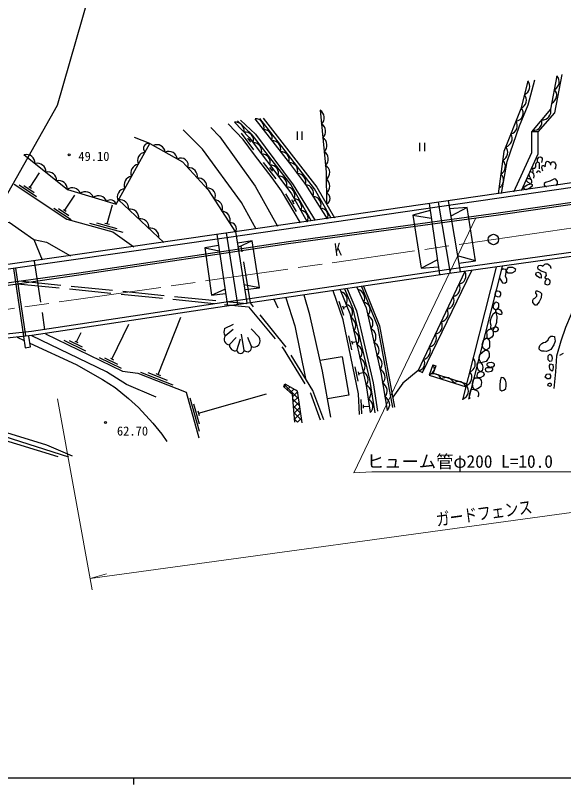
# Model space of a CAD drawing. Units: millimetres at full size, sheet at 1:1000; details may follow other scales. Extents: x 40000 to 680000, y 20000 to 380000.
# Drawn here: x 250966 to 330106, y 204000 to 314937 of the extents above; entities that cross this region are included whole.
import ezdxf
from ezdxf.enums import TextEntityAlignment as Align

# ---------------------------------------------------------------- set-up
doc = ezdxf.new("R2010")
doc.units = ezdxf.units.MM
doc.header["$LTSCALE"] = 1000
doc.linetypes.add('CHAIN', pattern=[18.5, 12, -1.5, 3.5, -1.5])
doc.linetypes.add('DASHED', pattern=[7.5, 6, -1.5])
for name, color, linetype, lineweight in [('M-BGD', 7, 'Continuous', 25), ('M-BMK', 2, 'CHAIN', 13), ('M-BMK-SRVR', 3, 'Continuous', 25), ('M-STR-HTXT', 7, 'Continuous', 13), ('M-STR-STR1', 1, 'Continuous', 25), ('M-STR-STRC', 7, 'Continuous', 25), ('M-TTL-BAND', 7, 'Continuous', 25)]:
    doc.layers.add(name, color=color, linetype=linetype, lineweight=lineweight)
doc.styles.add('ＭＳ ゴシック', font='')
doc.styles.get('ＭＳ ゴシック').set_extended_font_data('MS Gothic')

msp = doc.modelspace()

# ---------------------------------------------------------------- linework, layer by layer
at = {"layer": 'M-BGD'}
for p, q in [((283552, 297958), (285333, 295544)), ((291622, 298169), (291622, 296995)), ((292322, 298169), (292322, 296995)), ((326427, 298147), (325497, 298147)), ((270384, 296462), (268167, 297306)), ((284476, 297211), (284892, 296647)), ((284684, 296929), (284899, 297088)), ((309319, 296538), (309319, 295365)), ((310019, 296538), (310019, 295365)), ((286722, 293727), (288560, 291356)), ((287664, 293002), (288093, 292448)), ((287878, 292725), (288073, 292876)), ((253099, 290154), (254465, 292211)), ((251518, 290484), (254017, 288824)), ((252184, 290402), (253683, 289406)), ((252924, 290270), (253274, 290038)), ((258109, 286827), (259543, 288986)), ((289968, 289205), (291511, 286632)), ((264225, 284898), (264966, 287612)), ((265856, 288339), (272400, 282191)), ((290817, 288373), (291177, 287773)), ((290997, 288073), (291338, 288278)), ((256527, 287157), (259026, 285497)), ((257193, 287075), (258693, 286079)), ((257934, 286943), (258284, 286711)), ((261655, 284978), (266478, 283661)), ((262699, 285004), (265593, 284214)), ((263887, 284991), (264562, 284806)), ((315572, 259510), (320418, 278627)), ((321226, 278739), (316364, 259592)), ((315866, 277995), (309124, 263716)), ((309719, 263435), (316867, 278134)), ((288891, 272701), (288339, 273966)), ((297661, 273713), (298344, 271727)), ((298207, 273049), (298366, 272586)), ((298286, 272817), (298807, 272996)), ((271585, 263146), (274846, 271433)), ((264910, 265378), (267345, 270404)), ((281161, 269769), (282454, 270388)), ((281236, 268739), (282404, 269703)), ((286142, 268535), (285007, 269718)), ((251213, 268507), (252242, 268050)), ((259786, 267862), (260440, 269212)), ((281858, 267454), (282825, 268497)), ((284006, 266626), (283629, 268970)), ((299048, 268741), (299477, 266685)), ((257949, 268086), (261099, 266559)), ((258710, 268050), (260600, 267134)), ((259565, 267969), (260006, 267755)), ((282940, 266585), (283455, 268297)), ((285043, 267179), (284512, 268460)), ((299506, 268014), (299606, 267534)), ((299556, 267774), (300162, 267900)), ((263073, 265602), (266223, 264075)), ((263834, 265567), (265724, 264651)), ((264689, 265485), (265130, 265272)), ((298146, 265706), (294963, 265155)), ((329558, 265924), (330083, 266227)), ((299982, 264262), (300411, 262207)), ((311228, 264552), (311651, 264398)), ((269039, 263503), (273692, 261673)), ((270080, 263416), (272871, 262318)), ((271260, 263274), (271911, 263018)), ((300440, 263536), (300540, 263056)), ((300490, 263296), (301179, 263439)), ((309124, 263716), (309719, 263435)), ((289742, 261380), (290055, 261693)), ((291817, 259649), (289828, 261638)), ((290207, 260962), (290617, 261371)), ((290673, 260544), (291178, 261049)), ((291674, 260676), (291467, 260883)), ((276136, 259805), (277496, 254993)), ((277393, 257562), (287238, 260346)), ((291010, 259997), (291676, 260662)), ((291080, 259183), (291784, 259887)), ((276696, 258924), (277513, 256037)), ((291961, 258621), (291050, 259532)), ((292105, 257593), (291132, 258566)), ((291149, 258368), (291893, 259112)), ((300828, 259551), (300931, 257453)), ((301167, 258761), (301191, 258272)), ((301179, 258516), (302059, 258559)), ((277298, 257899), (277489, 257225)), ((292249, 256565), (291214, 257600)), ((291218, 257553), (292001, 258336)), ((291287, 256738), (292110, 257561)), ((291680, 256250), (291296, 256635)), ((291683, 256250), (292218, 256786))]:
    msp.add_line(p, q, dxfattribs=at)
at = {"layer": 'M-BGD', "linetype": 'DASHED'}
for p, q in [((253701, 279508), (255184, 269602)), ((251564, 276635), (284373, 273382))]:
    msp.add_line(p, q, dxfattribs=at)
at = {"layer": 'M-BGD'}
for points in [[(325497, 298147), (328236, 301410), (329149, 306211)], [(326427, 298147), (328814, 300874), (329894, 306408)], [(324925, 305437), (323943, 301452), (321494, 295312), (320675, 289180)], [(321152, 289249), (321958, 293851), (323759, 298989), (324975, 302038), (325949, 305642)], [(294959, 301259), (295835, 292349), (295879, 287749)], [(293726, 285270), (290740, 290569), (285131, 297708), (283013, 299735)], [(283466, 299815), (285623, 297819), (291046, 290495), (294237, 285344)], [(285549, 300030), (290556, 293601), (292836, 290558), (295994, 285599)], [(296569, 285683), (294152, 289945), (289438, 296018), (286262, 300080)], [(286724, 300132), (294487, 290139), (297043, 285751)], [(121507, 259548), (134752, 261012), (162350, 269583), (172476, 272574), (177479, 273776), (183331, 274754), (195409, 275654), (204496, 275913), (208476, 275869), (217909, 275107), (230901, 273780), (260104, 277815), (290369, 282314), (320648, 286477), (351719, 290949), (390771, 296671), (407869, 299067)], [(134847, 260199), (162514, 269214), (172572, 272072), (177539, 273247), (183384, 274250), (195466, 275111), (204491, 275477), (208406, 275389), (217986, 274556), (231489, 273348), (260147, 277518), (290412, 282017), (320690, 286180), (351762, 290652), (390814, 296374), (407835, 298759)], [(279170, 298778), (280494, 297445), (285571, 290292), (288798, 284556)], [(292118, 285037), (289372, 289617), (288055, 291518), (285480, 294840), (283851, 297048), (281686, 299279)], [(282588, 299521), (284724, 297320), (289869, 290492), (290821, 289185), (293104, 285180)], [(285712, 284108), (283609, 287963), (277962, 295651), (275173, 298413)], [(322923, 289506), (325497, 295173), (325497, 298147)], [(324016, 289665), (326427, 294972), (326427, 298147)], [(252195, 294882), (258478, 289817), (265496, 287693), (270384, 296462), (275079, 293815), (278784, 289785), (282741, 283678)], [(326324, 293804), (326324, 294208), (326539, 294485), (326750, 294550), (327018, 294410), (327018, 294151), (326930, 293735)], [(325647, 292222), (325705, 292547), (325645, 292800), (325597, 292926), (325929, 292926), (326113, 293080), (326113, 293501), (326184, 293707), (326324, 293804), (326513, 293725), (326596, 293615), (326596, 292830)], [(327083, 292491), (326967, 292941), (327000, 293230), (327103, 293311), (327218, 293311), (327391, 293211), (327425, 293105), (327518, 293656), (327608, 293826), (327723, 293896), (327919, 293854), (328132, 293700), (328199, 293499), (328199, 293317)], [(328199, 293499), (328399, 293832), (328565, 293832), (328768, 293801), (328830, 293710), (328979, 293363), (328928, 292964), (328791, 292764)], [(325416, 291277), (325173, 291764), (325152, 292006), (325156, 292174), (325266, 292417), (325550, 292347), (325745, 292097), (325797, 291812), (325745, 291471)], [(326243, 292220), (326326, 292453), (326415, 292541), (326543, 292541), (326673, 292433), (326720, 292256)], [(329027, 290393), (329230, 290646), (329230, 290975), (328998, 291304), (328787, 291346), (328487, 291228), (328133, 291034), (327467, 290842), (327296, 290696), (327296, 290469), (327620, 290188)], [(250788, 290609), (258391, 285559), (265034, 283744), (268088, 281573)], [(229667, 280516), (240038, 284179), (250091, 285130), (253614, 282601), (254845, 279672)], [(253614, 282601), (255483, 282215), (258912, 280256)], [(328754, 261130), (328998, 263512), (329147, 265830), (329750, 268010), (330430, 269979), (331226, 271884), (331805, 273565), (332173, 275193), (332567, 276952), (333070, 278605), (334054, 280519)], [(327650, 276885), (327457, 277061), (327457, 277205), (327632, 277436), (327574, 277652), (327574, 277793), (326855, 278052), (326428, 278313), (326374, 278525), (326432, 278754), (326547, 278877), (326765, 278920), (326964, 278871), (327109, 278767), (327383, 279035), (327522, 279083), (327766, 279083), (327855, 279042), (328147, 278800), (328276, 278491), (328276, 278414)], [(320822, 277149), (321301, 276376), (321610, 276328), (321885, 276577), (321885, 276897), (321720, 277328), (321828, 277870), (321828, 278117), (321741, 278277), (321480, 278351), (321272, 278314), (321091, 278209)], [(300635, 257355), (300488, 260371), (298259, 271052), (296828, 275214)], [(297826, 275361), (299237, 271957), (301612, 261539), (302197, 257646)], [(302886, 257624), (302126, 262427), (299727, 272619), (298535, 275465)], [(298882, 275516), (300199, 272344), (302603, 261932), (303216, 257881)], [(300268, 275720), (301599, 272751), (303750, 263216), (304656, 257965)], [(300933, 275818), (303253, 270100), (305408, 258368)], [(301239, 275862), (303542, 270184), (305703, 258423)], [(289992, 274209), (291299, 270181), (292854, 262558)], [(296493, 256992), (295307, 263640), (293461, 271762), (292648, 274600)], [(252158, 268609), (252400, 267014), (253153, 267128), (252915, 268690)], [(271278, 259879), (267013, 261720), (264122, 263525), (253348, 268737)], [(255312, 269031), (266444, 263634), (268658, 263331), (275599, 260600), (277455, 254035)], [(253071, 267664), (259762, 264574), (263525, 262444), (265373, 261276), (267276, 259679), (268719, 258385), (270793, 256119), (272101, 254538), (272817, 253506)], [(318144, 264841), (317947, 265241), (317898, 265634), (318000, 266036), (318732, 266661), (319057, 266661), (319254, 266504), (319347, 266173), (319347, 265676), (318910, 265034), (318147, 264838)], [(298146, 265706), (299103, 260176), (296023, 259627)], [(328139, 266059), (328395, 265784), (328449, 265450), (328336, 265082), (328110, 265003), (327894, 265283), (327894, 265843), (328133, 266065)], [(259205, 251359), (255506, 252936), (238301, 258260), (222338, 263148), (215847, 264141), (179136, 258898), (160149, 256222), (154357, 255472)], [(311228, 264552), (310684, 263060), (316039, 261353)], [(311651, 264398), (311267, 263346), (316150, 261790)], [(121213, 251406), (144068, 253501), (158603, 255344), (169202, 256638), (187789, 259525), (208027, 262428), (215977, 263539), (222344, 262546), (230993, 259954), (243361, 256118), (258633, 251293)], [(309124, 263716), (306907, 261916), (305437, 259870)], [(200163, 247983), (204485, 251502), (224218, 261388), (257085, 251336)], [(291326, 256280), (290988, 260261), (289734, 261386), (289885, 261791), (291660, 260772), (292300, 256198)], [(316572, 259645), (316522, 260216), (316716, 260980), (317054, 261010), (317687, 260780), (317834, 260483), (317841, 260144), (317733, 259860)]]:
    msp.add_lwpolyline(points, dxfattribs=at)
for points in [[(325300, 290649), (324976, 290818), (324813, 291032), (324756, 291293), (324817, 291428), (325155, 291428), (325416, 291277), (325488, 291067), (325459, 290840)], [(324706, 289765), (324344, 289987), (324344, 290174), (324837, 290509), (325300, 290649), (325550, 290555), (325550, 290314), (325270, 290076)], [(321828, 278117), (322131, 278608), (322734, 278608), (323166, 278374), (323064, 278017), (322627, 277766), (322088, 277766)], [(326857, 277052), (326600, 277102), (326276, 277328), (326117, 277578), (326154, 277827), (326401, 277898), (326644, 277814), (326806, 277571), (326850, 277365)], [(328034, 276802), (328132, 276658), (328132, 276489), (328064, 276156), (327764, 276041), (327421, 276150), (327421, 276569), (327650, 276885), (327846, 276972)], [(320870, 274309), (320555, 274326), (320300, 274462), (320208, 274730), (320306, 275116), (320558, 275213), (320803, 275150), (320976, 274925), (320976, 274647)], [(326923, 274813), (326871, 274209), (326580, 273648), (326205, 273123), (325997, 273123), (325669, 273518), (325669, 273845), (325768, 274043), (325966, 274178), (326237, 274466), (326237, 274661), (326083, 274893), (326083, 275043), (326159, 275212), (326289, 275212), (326707, 275015)], [(320485, 272509), (320271, 272467), (320048, 272623), (319954, 272947), (320026, 273239), (320307, 273628), (320554, 273552), (320714, 273365), (320714, 272849)], [(319485, 269685), (320216, 269997), (320465, 270691), (320505, 271522), (320362, 272082), (320194, 272039), (319907, 271781), (319653, 271347), (319510, 270897), (319510, 270591), (319574, 270279)], [(320362, 272082), (320849, 271845), (321077, 271845), (321213, 271945), (321245, 272110), (321067, 272331), (320908, 272486), (320688, 272548), (320485, 272509), (320273, 272354), (320273, 272226)], [(319071, 268379), (319071, 268849), (319025, 269247), (319172, 269543), (319325, 269657), (319644, 269712), (319778, 269637), (319912, 269351), (319947, 269091), (319947, 268824), (319752, 268544), (319371, 268308)], [(319912, 269351), (319970, 269642), (320075, 269852), (320216, 269997), (320404, 269997), (320614, 269888), (320650, 269626), (320532, 269412), (320335, 269297), (320114, 269297)], [(328793, 268527), (328887, 267969), (328704, 267431), (328261, 266770), (327852, 266544), (327607, 266476), (327294, 266534), (326971, 266534), (326751, 266609), (326590, 266776), (326590, 266977), (326691, 267335), (326951, 267599), (327207, 267751), (327469, 267826), (327855, 268138), (328040, 268496), (328256, 268690), (328532, 268690), (328802, 268618)], [(318895, 266661), (318548, 266879), (318451, 267104), (318357, 267443), (318528, 268114), (318884, 268379), (319071, 268379), (319289, 268198), (319419, 267892), (319419, 267160), (319300, 266906)], [(318118, 263552), (317841, 263703), (317657, 264118), (317633, 264591), (317692, 264822), (317989, 264898), (318144, 264841), (318368, 264570), (318457, 264203), (318413, 263846), (318331, 263682)], [(319855, 263826), (319664, 263588), (319228, 263461), (318920, 263559), (318824, 263852), (318891, 264071), (319066, 264176), (319403, 264176), (319747, 264084), (319852, 263995)], [(319403, 264176), (319104, 264374), (319046, 264524), (319117, 264765), (319335, 264877), (319643, 264915), (319932, 264842), (320073, 264685), (320073, 264422), (319874, 264226), (319656, 264181)], [(328187, 264671), (328547, 264575), (328605, 264136), (328521, 263658), (328433, 263621), (328172, 263800), (328052, 264267), (328079, 264467)], [(317793, 262654), (317638, 262807), (317638, 263014), (317710, 263381), (317908, 263522), (318225, 263566), (318520, 263413), (318614, 263161), (318501, 262904), (318159, 262735)], [(328047, 263234), (328224, 263004), (328224, 262761), (328065, 262498), (327714, 262498), (327459, 262785), (327531, 263013), (327663, 263216)], [(317311, 260916), (317037, 261205), (316993, 261515), (316942, 261871), (317095, 262474), (317346, 262654), (317793, 262654), (318068, 262529), (318189, 262277), (318252, 261990), (318158, 261418), (317936, 261209), (317677, 261069)], [(321112, 262713), (320933, 262209), (320903, 261619), (320903, 260962), (321173, 260769), (321479, 260865), (321744, 261140), (321810, 261496), (321810, 261924), (321703, 262341), (321545, 262560), (321397, 262667)], [(327908, 261832), (328051, 261915), (328249, 261881), (328321, 261772), (328297, 261583), (328142, 261429), (327940, 261509), (327836, 261672)]]:
    msp.add_lwpolyline(points, close=True, dxfattribs=at)
at = {"layer": 'M-BGD', "linetype": 'DASHED'}
for points in [[(295490, 256623), (293927, 260829), (290046, 267082), (284916, 273463), (283553, 281618)], [(251297, 276230), (284612, 272895), (289604, 266913), (293568, 260455), (294963, 256623)]]:
    msp.add_lwpolyline(points, dxfattribs=at)
at = {"layer": 'M-BGD'}
for centre in [(258720, 294835), (263967, 256231)]:
    msp.add_circle(centre, 150, dxfattribs=at)
for centre, radius, start, end in [((328225, 305368), 1250, 296.11005, 42.37026), ((323970, 304695), 1250, 293.0313, 39.29151), ((327852, 303404), 1250, 296.11005, 42.37026), ((323479, 302703), 1250, 293.0313, 39.29151), ((294310, 300190), 1250, 312.48625, 58.74646), ((323157, 300796), 1109, 274.32866, 42.99808), ((327019, 301126), 1250, 266.86196, 13.12216), ((285617, 298780), 1250, 344.78058, 91.04078), ((322174, 299040), 1250, 285.12418, 31.38439), ((325733, 299594), 1250, 266.86196, 13.12216), ((282721, 298257), 1271, 352.27005, 96.03192), ((286801, 297202), 1250, 344.78058, 91.04078), ((294506, 298200), 1250, 312.48625, 58.74646), ((284168, 296929), 1172, 342.42568, 99.20598), ((321433, 297182), 1250, 285.12418, 31.38439), ((270200, 295739), 746, 75.75837, 225.97128), ((271373, 295043), 1250, 7.46057, 113.72078), ((285288, 295325), 1250, 343.86726, 90.12746), ((288030, 295624), 1250, 344.78058, 91.04078), ((294702, 296209), 1250, 312.48625, 58.74646), ((269850, 293964), 1250, 97.73472, 203.99493), ((273115, 294061), 1250, 7.46057, 113.72078), ((289259, 294046), 1250, 344.78058, 91.04078), ((294897, 294219), 1250, 312.48625, 58.74646), ((320760, 295182), 1276, 296.25091, 38.45111), ((252558, 293626), 1250, 357.99579, 104.256), ((274868, 293298), 1058, 341.09066, 119.03298), ((286492, 293728), 1250, 343.86726, 90.12746), ((320448, 293146), 1250, 299.25627, 45.51648), ((254115, 292371), 1250, 357.99579, 104.256), ((268876, 292217), 1250, 97.73472, 203.99493), ((275994, 291711), 1250, 349.46208, 95.72228), ((287695, 292130), 1250, 343.86726, 90.12746), ((290499, 292493), 1225, 342.22364, 91.6198), ((295153, 292266), 1187, 305.65412, 60.27649), ((255672, 291116), 1250, 357.99579, 104.256), ((288899, 290533), 1250, 343.86726, 90.12746), ((291666, 290869), 1250, 343.71227, 89.97247), ((320183, 291163), 1250, 299.25627, 45.51648), ((257229, 289861), 1250, 357.99579, 104.256), ((267902, 290470), 1250, 97.73472, 203.99493), ((277348, 290239), 1250, 349.46208, 95.72228), ((295105, 290295), 1250, 307.42428, 53.68449), ((259205, 288887), 1180, 18.31733, 128.00541), ((266929, 288723), 1250, 97.73472, 203.99493), ((278763, 288928), 1098, 329.07923, 99.7514), ((290108, 288992), 1190, 336.59714, 90.6391), ((292767, 289270), 1250, 339.36181, 85.62201), ((261065, 288251), 1250, 20.03127, 126.29147), ((262979, 287671), 1250, 20.03127, 126.29147), ((291044, 287279), 1250, 336.55554, 82.81575), ((293841, 287583), 1250, 339.36181, 85.62201), ((295569, 288522), 834, 291.88461, 69.22417), ((264715, 287534), 797, 11.49765, 134.8251), ((266071, 287108), 1250, 353.65964, 99.91985), ((279619, 287116), 1250, 339.81095, 86.07115), ((267529, 285738), 1250, 353.65964, 99.91985), ((280707, 285438), 1250, 339.81095, 86.07115), ((292132, 285687), 1096, 332.45733, 86.91396), ((295013, 286059), 1083, 334.86029, 90.12353), ((268986, 284369), 1250, 353.65964, 99.91985), ((270444, 283000), 1250, 353.65964, 99.91985), ((282031, 284161), 859, 325.78198, 100.10012), ((314761, 277411), 1250, 281.59381, 27.85402), ((300139, 274175), 1250, 331.01601, 77.27621), ((313907, 275602), 1250, 281.59381, 27.85402), ((297634, 273866), 1250, 329.39146, 75.65167), ((313053, 273794), 1250, 281.59381, 27.85402), ((298454, 272082), 1176, 321.56591, 77.46289), ((301052, 272466), 1118, 314.96333, 80.71025), ((312199, 271985), 1250, 281.59381, 27.85402), ((298867, 270209), 1250, 319.70783, 65.96804), ((301330, 270534), 1250, 319.58237, 65.84258), ((311345, 270176), 1250, 281.59381, 27.85402), ((282169, 269324), 1102, 156.18538, 212.11277), ((301770, 268583), 1250, 319.58237, 65.84258), ((281926, 268272), 833, 145.91367, 265.3044), ((285415, 268001), 902, 245.63126, 36.34066), ((299311, 268259), 1250, 319.70783, 65.96804), ((310491, 268368), 1250, 281.59381, 27.85402), ((282737, 267441), 880, 179.1748, 283.34145), ((299755, 266309), 1250, 319.70783, 65.96804), ((302210, 266632), 1250, 319.58237, 65.84258), ((283468, 266737), 549, 196.01356, 348.33111), ((284451, 267039), 608, 222.84018, 13.29463), ((309637, 266559), 1250, 281.59381, 27.85402), ((300200, 264359), 1250, 319.70783, 65.96804), ((302651, 264682), 1250, 319.58237, 65.84258), ((309018, 264756), 1045, 275.82902, 33.61881), ((316104, 264662), 1250, 292.64396, 38.90417), ((310643, 263991), 810, 276.13716, 43.77109), ((300644, 262409), 1250, 319.70783, 65.96804), ((303131, 262764), 1204, 314.60613, 66.94354), ((311345, 262087), 1176, 20.4503, 124.19136), ((315613, 262723), 1250, 292.64396, 38.90417), ((303407, 260794), 1250, 316.66454, 62.92474), ((313112, 261498), 1201, 21.03603, 123.60563), ((314902, 260905), 1223, 21.51811, 123.12355), ((301164, 260520), 1164, 309.48371, 68.12495), ((315121, 260784), 1250, 292.64396, 38.90417), ((301306, 258523), 1250, 315.41528, 61.67549), ((303747, 258823), 1250, 316.66454, 62.92474)]:
    msp.add_arc(centre, radius, start, end, dxfattribs=at)
at = {"layer": 'M-BMK'}
msp.add_lwpolyline([(120899, 255435), (146054, 257933), (168109, 260961), (220653, 268400), (260090, 274003), (319972, 282615), (391728, 293220)], dxfattribs=at)
at = {"layer": 'M-BMK-SRVR'}
msp.add_circle((319972, 282615), 750, dxfattribs=at)
at = {"layer": 'M-STR-HTXT'}
for p, q in [((317456, 285735), (299804, 248987)), ((257068, 259636), (262058, 232101)), ((261766, 233709), (408934, 253919)), ((299804, 248987), (302430, 249087)), ((302430, 249087), (337318, 249087)), ((261766, 233709), (264128, 234378))]:
    msp.add_line(p, q, dxfattribs=at)
at = {"layer": 'M-STR-STR1'}
for p, q in [((310706, 287810), (312178, 277548)), ((311996, 287997), (313704, 277772)), ((313446, 288207), (315181, 277977)), ((316197, 287241), (313827, 285960)), ((308323, 286119), (311008, 285705)), ((280036, 283363), (281578, 273040)), ((281381, 283558), (283018, 273256)), ((282741, 283755), (284373, 273459)), ((285145, 282447), (283101, 281482)), ((278325, 281407), (280395, 280962)), ((309542, 278477), (311869, 279704)), ((317377, 279541), (314795, 280248)), ((250967, 278478), (252450, 268717)), ((250676, 278436), (252158, 268686)), ((279269, 274587), (281216, 275464)), ((286209, 275651), (283961, 276058))]:
    msp.add_line(p, q, dxfattribs=at)
for points in [[(405336, 301410), (402138, 301119), (380496, 298041), (373031, 296894), (352446, 293876), (342884, 292482), (312095, 288011), (281343, 283552), (242822, 278024)], [(403406, 300523), (402220, 300415), (380600, 297341), (373137, 296194), (352549, 293175), (342985, 291782), (312197, 287310), (281444, 282851), (242922, 277323)], [(244190, 268417), (253273, 269393), (281073, 273555), (284830, 274118), (313552, 278340), (343923, 282556), (374691, 286912), (403540, 291170), (404618, 291285)], [(244273, 267838), (253348, 268814), (281160, 272978), (284916, 273540), (313635, 277762), (344005, 281978), (374775, 286334), (403613, 290590), (406617, 290911)], [(310854, 286778), (308323, 286119), (309542, 278477), (312014, 278692)], [(314974, 279195), (317377, 279541), (316197, 287241), (313648, 287016)], [(284067, 275389), (286209, 275651), (285145, 282447), (283006, 282087)], [(280280, 281733), (278325, 281407), (279269, 274587), (281310, 274839)]]:
    msp.add_lwpolyline(points, dxfattribs=at)
at = {"layer": 'M-STR-STRC'}
for p, q in [((257060, 301987), (262613, 321448)), ((244002, 278939), (257060, 301987))]:
    msp.add_line(p, q, dxfattribs=at)
at = {"layer": 'M-TTL-BAND'}
for p, q in [((40000, 205000), (579000, 205000)), ((268000, 205000), (268000, 204000))]:
    msp.add_line(p, q, dxfattribs=at)

# ---------------------------------------------------------------- texts
at = {"layer": 'M-BGD', "style": 'ＭＳ ゴシック'}
for s, p in [('49.10', (262301, 293559)), ('62.70', (267876, 253944))]:
    msp.add_text(s, height=1320, dxfattribs=at).set_placement(p, align=Align.BOTTOM_CENTER)
at = {"layer": 'M-BGD', "style": 'ＭＳ ゴシック', "width": 0.8}
msp.add_text('K', height=1833, rotation=7.609, dxfattribs=at).set_placement((297716, 279726), align=Align.BOTTOM_CENTER)
at = {"layer": 'M-STR-HTXT', "style": 'ＭＳ ゴシック'}
msp.add_text('ヒューム管φ200 L=10.0', height=1833, dxfattribs=at).set_placement((301695, 249141), align=Align.BOTTOM_LEFT)
at = {"layer": 'M-STR-HTXT', "style": 'ＭＳ ゴシック', "width": 0.8}
msp.add_text('ガードフェンス', height=1833, rotation=7.819, dxfattribs=at).set_placement((318817, 241694), align=Align.BOTTOM_CENTER)

doc.saveas('drawing.dxf')
